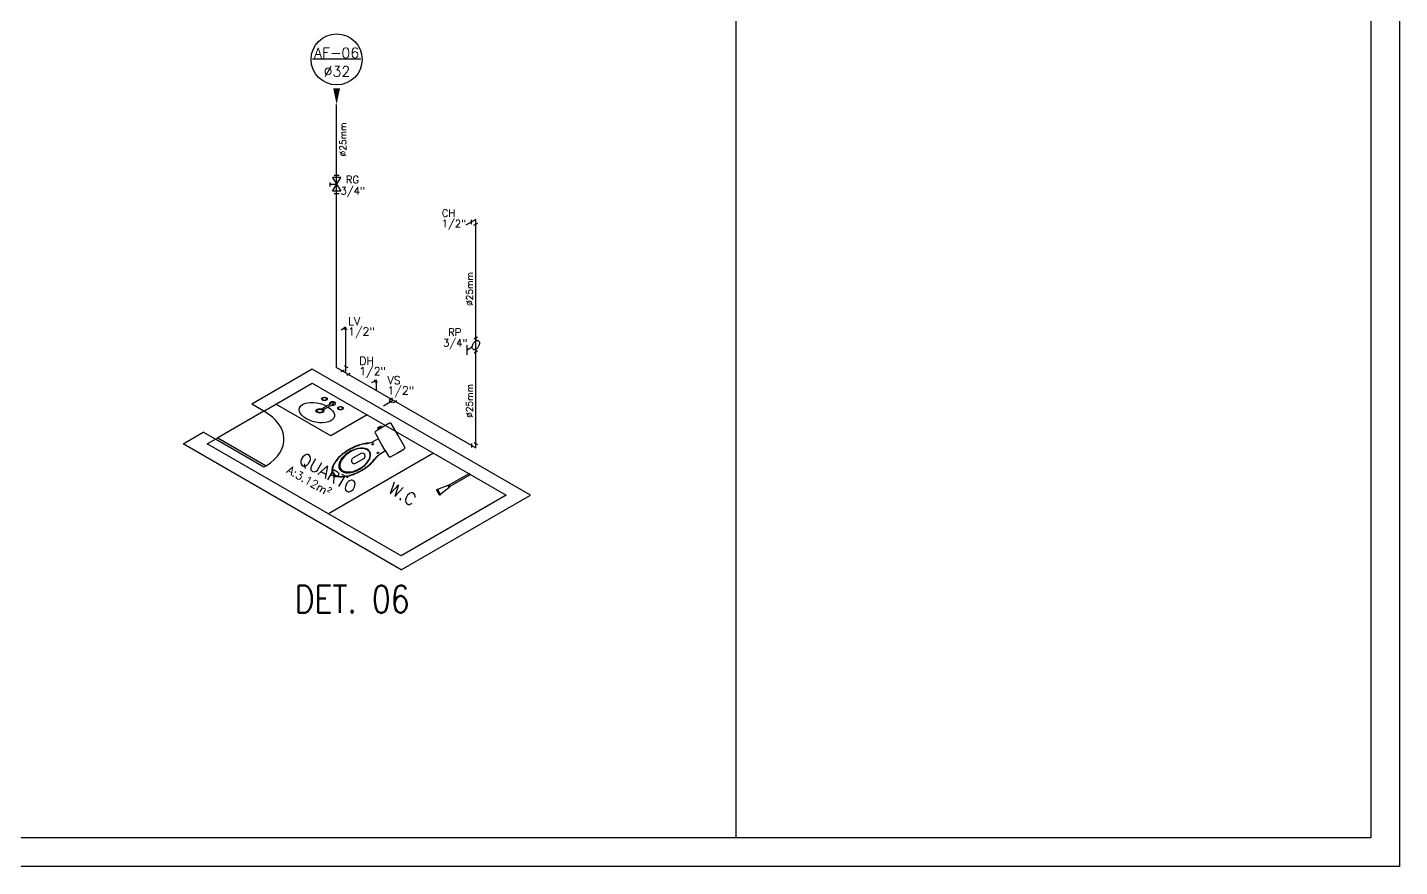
# Model space of a CAD drawing. Header units: millimetres. Extents: x 1111 to 1959, y -391 to -319.
# Drawn here: x 1922.68 to 1958.69, y -390.89 to -368.86 of the extents above; entities that cross this region are included whole.
import ezdxf
from ezdxf.enums import TextEntityAlignment as Align

# ---------------------------------------------------------------- set-up
doc = ezdxf.new("R2010")
doc.units = ezdxf.units.MM
for name, color, linetype in [('08', 8, 'Continuous'), ('AF', 5, 'Continuous'), ('CERCAD-1', 1, 'Continuous'), ('CERCAD-2', 7, 'Continuous'), ('CONEXAO_AG_FRIA', 3, 'Continuous'), ('Diametro', 2, 'Continuous'), ('Prumadas_L', 1, 'Continuous'), ('Prumadas_Q', 3, 'Continuous'), ('Prumadas_T', 2, 'Continuous'), ('TUBOS_AG_FRIA', 2, 'Continuous'), ('TXT', 2, 'Continuous')]:
    doc.layers.add(name, color=color, linetype=linetype)
doc.layers.add('TQ-Tubos detalhe', color=1, linetype='Continuous', lineweight=30)
doc.styles.add('ROMANS', font='romans')

# ---------------------------------------------------------------- blocks, each defined once
blk = doc.blocks.new('cx-ac-01-planta')
for points in [[(0.661, 0, 0.182004), (0.623, 0.1, 0.098298), (0.548, 0.159, 0.085166), (0.468, 0.184, 0.08648), (0.388, 0.183, 0.067868), (0.318, 0.161, 0.06199), (0.261, 0.126, -0.060779), (0.228, 0.111, -0.023796), (0.208, 0.106), (0.163, 0.103), (0.163, 0.207, 0.424217), (0.144, 0.225), (0.121, 0.225), (0.091, 0.225), (0.018, 0.225, 0.418036), (0, 0.207), (0, 0), (0, -0.207, 0.418036), (0.018, -0.225), (0.091, -0.225), (0.091, -0.237), (0.088, -0.237), (0.088, -0.252), (0.106, -0.252), (0.124, -0.252), (0.124, -0.237), (0.121, -0.237), (0.121, -0.225), (0.144, -0.225, 0.424217), (0.163, -0.207), (0.163, -0.103), (0.208, -0.106, -0.023796), (0.228, -0.111, -0.060779), (0.261, -0.126, 0.06199), (0.318, -0.16, 0.067868), (0.388, -0.183, 0.08648), (0.468, -0.184, 0.085166), (0.548, -0.159, 0.098298), (0.623, -0.1, 0.182004)], [(0.286, 0, -0.18052), (0.323, 0.1, -0.167158), (0.408, 0.15, -0.1), (0.468, 0.15, -0.096291), (0.518, 0.13, -0.13332), (0.568, 0.081, -0.150886), (0.591, 0, -0.150886), (0.568, -0.081, -0.13332), (0.518, -0.13, -0.096291), (0.468, -0.149, -0.1), (0.408, -0.149, -0.167158), (0.323, -0.1, -0.18052)], [(0.289, 0, -0.186957), (0.329, 0.1, -0.162455), (0.408, 0.143, -0.149476), (0.498, 0.131, -0.171119), (0.568, 0.06, -0.104122), (0.582, 0, -0.104122), (0.568, -0.06, -0.171119), (0.498, -0.131, -0.149476), (0.408, -0.143, -0.162455), (0.329, -0.1, -0.186957)], [(0.46, 0.03, 0.276984), (0.438, 0.044), (0.353, 0.044, 0.393258), (0.353, -0.044), (0.438, -0.044, 0.276984), (0.46, -0.03, 0.2)]]:
    blk.add_lwpolyline(points, format="xyb", close=True)
blk.add_lwpolyline([(0.21, -0.106, -0.148706), (0.258, -0.12, -0.01798), (0.278, -0.132, 0.048524), (0.328, -0.16, 0.075808), (0.408, -0.181, 0.05), (0.468, -0.18, 0.109053), (0.568, -0.142, 0.065752), (0.617, -0.1, 0.186957), (0.656, 0, 0.186957), (0.617, 0.1, 0.065752), (0.568, 0.142, 0.109053), (0.468, 0.18, 0.05), (0.408, 0.181, 0.075808), (0.328, 0.16, 0.048524), (0.278, 0.132, -0.01798), (0.258, 0.12, -0.148706), (0.21, 0.106, -0.148706)], format="xyb")
for points in [[(0.163, 0.103), (0.163, 0), (0.163, -0.103)], [(0.121, -0.225), (0.091, -0.225)], [(0.091, -0.237), (0.121, -0.237)]]:
    blk.add_lwpolyline(points)
for centre in [(0.23, 0.075), (0.23, -0.075)]:
    blk.add_circle(centre, 0.0075)
blk = doc.blocks.new('chuv-01-planta')
for p, q in [((-0.322, -0.047), (-0.322, 0.047)), ((-0.322, 0.047), (-0.313, 0.047)), ((-0.313, -0.047), (-0.313, 0.047)), ((-0.217, 0.017), (-0.313, 0.043)), ((-0.217, 0.017), (-0.208, 0.017)), ((-0.217, 0.017), (-0.217, -0.017)), ((-0.208, 0.017), (-0.208, -0.017)), ((0, 0.011), (-0.208, 0.011)), ((0, 0.011), (0, -0.011)), ((-0.322, -0.047), (-0.313, -0.047)), ((-0.217, -0.017), (-0.313, -0.043)), ((-0.217, -0.017), (-0.208, -0.017)), ((0, -0.011), (-0.208, -0.011))]:
    blk.add_line(p, q)
blk = doc.blocks.new('det')
at = {"layer": '08', "ltscale": 1.5}
for p, q in [((-0.883, 0.715), (-0.459, 1.139)), ((-0.883, 0.715), (-0.989, 0.821)), ((-0.296, 0.34), (-0.777, 0.821)), ((-0.37, 0.756), (-0.369, 0.757)), ((-0.369, 0.758), (-0.368, 0.758)), ((-0.368, 0.758), (-0.29, 0.837)), ((-0.355, 0.742), (-0.355, 0.742)), ((-0.353, 0.744), (-0.354, 0.743)), ((-0.275, 0.822), (-0.353, 0.744)), ((-0.883, 0.715), (-1.286, 0.312)), ((0.022, 0.659), (-0.296, 0.34)), ((-1.59, 0.22), (-1.413, 0.397)), ((-1.307, 0.291), (-1.413, 0.397)), ((-1.378, 0.22), (-1.307, 0.291)), ((0.319, -1.689), (-1.59, 0.22)), ((0.319, -1.477), (-1.378, 0.22)), ((0.602, 0.079), (-0.317, -0.84)), ((1.238, -0.558), (0.319, -1.477))]:
    blk.add_line(p, q, dxfattribs=at)
for points in [[(0.319, -1.689), (1.45, -0.558), (-0.459, 1.352), (-0.989, 0.821)], [(-0.459, 1.139), (1.238, -0.558)]]:
    blk.add_lwpolyline(points, dxfattribs=at)
blk.add_lwpolyline([(-1.286, 0.312), (-0.862, -0.112), (-0.883, -0.133), (-1.307, 0.291)], close=True, dxfattribs=at)
for points in [[(-0.355, 0.742, 0), (-0.357, 0.74, 0), (-0.358, 0.74, 0), (-0.36, 0.739, 0), (-0.362, 0.739, 0), (-0.364, 0.739, 0), (-0.365, 0.739, 0), (-0.367, 0.74, 0), (-0.369, 0.741, 0), (-0.37, 0.742, 0), (-0.371, 0.743, 0), (-0.372, 0.745, 0), (-0.373, 0.746, 0), (-0.373, 0.748, 0), (-0.373, 0.75, 0), (-0.373, 0.752, 0), (-0.372, 0.753, 0), (-0.371, 0.755, 0), (-0.37, 0.756, 0)], [(-0.354, 0.743, 0), (-0.355, 0.742, 0), (-0.357, 0.741, 0), (-0.359, 0.74, 0), (-0.361, 0.74, 0), (-0.362, 0.74, 0), (-0.364, 0.74, 0), (-0.366, 0.741, 0), (-0.367, 0.742, 0), (-0.369, 0.743, 0), (-0.37, 0.744, 0), (-0.371, 0.746, 0), (-0.371, 0.748, 0), (-0.372, 0.749, 0), (-0.372, 0.751, 0), (-0.371, 0.753, 0), (-0.371, 0.755, 0), (-0.37, 0.756, 0), (-0.369, 0.758, 0)], [(-0.37, 0.756, 0), (-0.371, 0.754, 0), (-0.372, 0.752, 0), (-0.372, 0.751, 0), (-0.372, 0.749, 0), (-0.371, 0.747, 0), (-0.371, 0.745, 0), (-0.37, 0.744, 0), (-0.369, 0.743, 0)], [(-0.368, 0.758, 0), (-0.369, 0.757, 0), (-0.37, 0.756, 0), (-0.37, 0.754, 0), (-0.371, 0.752, 0), (-0.371, 0.75, 0), (-0.37, 0.748, 0), (-0.37, 0.747, 0), (-0.369, 0.745, 0), (-0.368, 0.744, 0)], [(-0.369, 0.743, 0), (-0.367, 0.742, 0), (-0.366, 0.741, 0), (-0.364, 0.74, 0), (-0.362, 0.74, 0), (-0.361, 0.74, 0), (-0.359, 0.74, 0), (-0.357, 0.741, 0), (-0.356, 0.741, 0)], [(-0.368, 0.758, 0), (-0.368, 0.758, 0)], [(-0.368, 0.744, 0), (-0.366, 0.743, 0), (-0.365, 0.742, 0), (-0.363, 0.741, 0), (-0.361, 0.741, 0), (-0.36, 0.741, 0), (-0.358, 0.741, 0), (-0.356, 0.742, 0), (-0.355, 0.743, 0), (-0.353, 0.744, 0)]]:
    blk.add_polyline3d(points, dxfattribs=at)
for centre, radius in [((-0.353, 0.9), 0.025), ((-0.392, 0.719), 0.0349), ((-0.392, 0.719), 0.0249), ((-0.212, 0.759), 0.025)]:
    blk.add_circle(centre, radius, dxfattribs=at)
for centre, radius, start, end in [((-0.353, 0.9), 0.02, 135, 45), ((-0.353, 0.9), 0.02, 135, 225), ((-0.353, 0.9), 0.02, 45, 135), ((-0.353, 0.9), 0.02, 225, 45), ((-0.282, 0.829), 0.027, 135, 202.6771), ((-0.282, 0.829), 0.026, 248.6074, 201.7721), ((-0.282, 0.829), 0.027, 247.6883, 135), ((-0.282, 0.829), 0.0103, 315, 135), ((-0.212, 0.759), 0.02, 135, 45), ((-0.212, 0.759), 0.02, 135, 225), ((-0.212, 0.759), 0.02, 45, 135), ((-0.212, 0.759), 0.02, 225, 45), ((-1.308, 0.29), 0.601, 317.9376, 45)]:
    blk.add_arc(centre, radius, start, end, dxfattribs=at)
blk.add_ellipse((-0.419, 0.692), major_axis=(-0.124, 0.124), ratio=0.742857, start_param=4.775358, end_param=10.940424, dxfattribs=at)
for name, p, rotation in [('cx-ac-01-planta', (0.291, 0.347), 225), ('chuv-01-planta', (0.92, -0.239), 44.99999999999996)]:
    blk.add_blockref(name, p, dxfattribs=dict(at, rotation=rotation))
at = {"layer": '08', "ltscale": 1.5, "rotation": 315, "style": 'ROMANS'}
for s, insert, char_height, width, attachment_point in [('QUARTO', (-0.325, -0.233), 0.15, 1.12177, 5), ('\\pi0.00288;A:3.12m²', (-0.655, -0.106), 0.1, 0.65338, 1), ('W.C', (0.33, -0.542), 0.15, 1.12177, 5)]:
    blk.add_mtext(s, dxfattribs=dict(at, insert=insert, char_height=char_height, width=width, attachment_point=attachment_point))
blk = doc.blocks.new('*U444', base_point=(2541.5, 289.3))
for p, q in [((2538.2, 302), (2544.9, 302)), ((2541.5, 289.3), (2532.6, 289.3)), ((2535.8, 298.7), (2547.3, 280)), ((2535.8, 280), (2547.3, 298.7)), ((2547.3, 298.7), (2535.8, 298.7)), ((2547.3, 280), (2535.8, 280)), ((2538.2, 276.7), (2544.9, 276.7))]:
    blk.add_line(p, q)
at = {"linetype": 'Continuous'}
blk.add_line((2532.6, 286.6), (2532.6, 292.1), dxfattribs=at)
blk = doc.blocks.new('*U445', base_point=(2541.5, 283.9))
for p, q in [((2535.4, 277.1), (2535.4, 283.8)), ((2538.6, 275.6), (2544.4, 278.9))]:
    blk.add_line(p, q)
blk = doc.blocks.new('ADH_CXI_RG_A')
for p, q in [((0.019, 0.067), (-0.019, 0.089)), ((0, 0.078), (0, 0.046)), ((-0.019, -0.067), (0.019, -0.089)), ((0, -0.046), (0, -0.078)), ((0.04, -0.023), (0.094, -0.054)), ((0.094, -0.107), (0.094, -0.002))]:
    blk.add_line(p, q)
blk.add_lwpolyline([(0.04, -0.023, 0.064782), (0.037, -0.006, 0.052885), (0.03, 0.012, 0.05077), (0.02, 0.028, 0.057376), (0.007, 0.041, 0.075912), (-0.007, 0.049, 0.111921), (-0.02, 0.051, 0.1493), (-0.03, 0.047, 0.133827), (-0.037, 0.037, 0.091621), (-0.04, 0.023, 0.064782), (-0.037, 0.006, 0.052885), (-0.03, -0.012, 0.05077), (-0.02, -0.028, 0.057376), (-0.007, -0.041, 0.075912), (0.007, -0.049, 0.111921), (0.02, -0.051, 0.1493), (0.03, -0.047, 0.133827), (0.037, -0.037, 0.091621), (0.04, -0.023)], format="xyb", close=True)

msp = doc.modelspace()

# ---------------------------------------------------------------- linework, layer by layer
at = {"layer": 'AF'}
for p, q in [((1931, -376.787), (1931, -376.727)), ((1931.067, -376.781), (1931.015, -376.811)), ((1930.991, -377.735), (1931.092, -377.793)), ((1930.994, -377.856), (1930.907, -377.906)), ((1931.15, -377.946), (1931.064, -377.996)), ((1931.8, -378.175), (1931.8, -378.115)), ((1931.868, -378.17), (1931.816, -378.2)), ((1932.174, -378.637), (1932.26, -378.587)), ((1932.265, -378.713), (1932.178, -378.663)), ((1932.292, -378.705), (1932.379, -378.655)), ((1934.337, -379.786), (1934.337, -379.886)), ((1934.407, -379.762), (1934.494, -379.812))]:
    msp.add_line(p, q, dxfattribs=at)
at = {"layer": 'CERCAD-1'}
msp.add_lwpolyline([(1957.942, -390.141), (1894.942, -390.141), (1894.942, -347.241), (1957.942, -347.241)], close=True, dxfattribs=at)
at = {"layer": 'CERCAD-2'}
for p, q in [((1958.692, -346.491), (1958.692, -390.891)), ((1958.692, -390.891), (1892.692, -390.891))]:
    msp.add_line(p, q, dxfattribs=at)
at = {"layer": 'Prumadas_L'}
msp.add_line((1930.16, -369.685), (1931.433, -369.685), dxfattribs=at)
msp.add_solid([(1930.796, -370.883), (1930.706, -370.461), (1930.886, -370.461)], dxfattribs=at)
at = {"layer": 'Prumadas_Q'}
msp.add_circle((1930.796, -369.702), 0.67, dxfattribs=at)
at = {"layer": 'TQ-Tubos detalhe'}
msp.add_line((1941.286, -390.141), (1941.286, -347.241), dxfattribs=at)
at = {"layer": 'TUBOS_AG_FRIA'}
for p, q in [((1930.796, -377.792), (1930.796, -370.883)), ((1934.45, -373.901), (1934.19, -374.051)), ((1934.45, -379.901), (1934.45, -373.901)), ((1931.041, -376.733), (1930.911, -376.808)), ((1931.041, -377.933), (1931.041, -376.733)), ((1930.796, -377.792), (1934.45, -379.901)), ((1931.842, -378.121), (1931.712, -378.196)), ((1931.842, -378.395), (1931.842, -378.121)), ((1932.285, -378.651), (1932.026, -378.801))]:
    msp.add_line(p, q, dxfattribs=at)

# ---------------------------------------------------------------- block references
at = {"layer": 'AF'}
for name, p, xscale, yscale, zscale in [('*U445', (1934.45, -373.907), 0.0180000000009386, 0.0179999999999154, 1.8), ('ADH_CXI_RG_A', (1934.45, -377.201), -2.400000000000545, 2.399999999999863, 2.4)]:
    msp.add_blockref(name, p, dxfattribs=dict(at, xscale=xscale, yscale=yscale, zscale=zscale))
at = {"layer": 'CONEXAO_AG_FRIA', "xscale": 0.0192000000006374, "yscale": 0.0192000000006374, "zscale": 1.92}
msp.add_blockref('*U444', (1930.796, -372.983), dxfattribs=at)
at = {"layer": 'TUBOS_AG_FRIA', "xscale": 3, "yscale": 1.73205, "zscale": 3}
msp.add_blockref('det', (1931.535, -380.173), dxfattribs=at)

# ---------------------------------------------------------------- texts
at = {"layer": 'CONEXAO_AG_FRIA', "style": 'ROMANS'}
for s, height, p in [('3/4"', 0.192, (1930.899, -373.247)), ('RG', 0.192, (1931.038, -372.953)), ('CH', 0.192, (1933.556, -373.834)), ('1/2"', 0.192, (1933.556, -374.104)), ('LV', 0.21, (1931.098, -376.68)), ('1/2"', 0.21, (1931.098, -376.95)), ('3/4"', 0.192, (1933.59, -377.241)), ('RP', 0.192, (1933.722, -376.96)), ('DH', 0.21, (1931.39, -377.721)), ('1/2"', 0.21, (1931.39, -377.991)), ('VS', 0.21, (1932.132, -378.23)), ('1/2"', 0.21, (1932.132, -378.5))]:
    msp.add_text(s, height=height, dxfattribs=at).set_placement(p)
at = {"layer": 'Diametro', "style": 'ROMANS'}
for p in [(1931.048, -371.802), (1934.37, -375.728), (1934.372, -378.666)]:
    msp.add_text('%%C25mm', height=0.1728, rotation=90, dxfattribs=at).set_placement(p, align=Align.CENTER)
at = {"layer": 'Prumadas_T', "style": 'ROMANS'}
for s, p in [('AF-06', (1930.796, -369.665)), ('%%C32', (1930.805, -370.152))]:
    msp.add_text(s, height=0.27, dxfattribs=at).set_placement(p, align=Align.CENTER)
at = {"layer": 'TXT', "style": 'ROMANS', "width": 0.8}
msp.add_text('DET. 06', height=0.72, dxfattribs=at).set_placement((1929.698, -384.231))

doc.saveas('drawing.dxf')
